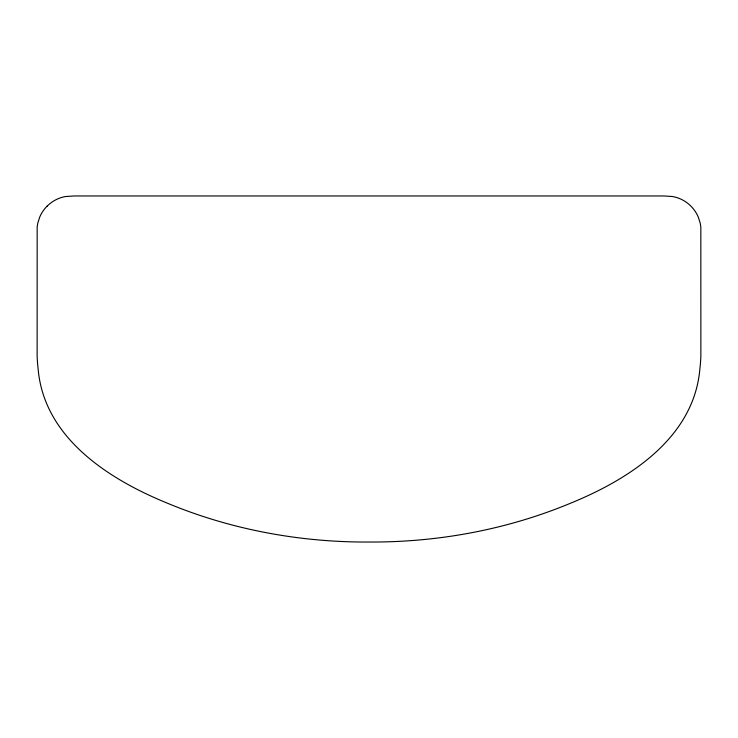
<?xml version="1.0" encoding="UTF-8"?>
<svg xmlns="http://www.w3.org/2000/svg" width="738" height="738" viewBox="0 0 738 738"><rect width="100%" height="100%" fill="white"/><g stroke="black" fill="none" stroke-linecap="round" stroke-linejoin="round"><path stroke-width="1.11" d="M47.112 206.114A34.243 34.243 0 0 0 39.714 217.092L37.915 222.728A37.232 37.232 0 0 0 37.168 227.101L37.131 355.919A155.672 155.672 0 0 0 38.155 369.203C44.179 437.994 108.707 479.146 166.825 502.956C230.634 529.626 299.923 542.402 369 542.033C438.077 542.402 507.366 529.626 571.175 502.956C629.293 479.146 693.812 437.994 699.845 369.203A155.672 155.672 0 0 0 700.869 355.919L700.832 227.101A37.232 37.232 0 0 0 700.085 222.728L698.277 217.101A34.243 34.243 0 0 0 691.912 207.184A34.068 34.068 0 0 0 672.429 196.52L664.006 195.967L73.994 195.967L65.571 196.529A34.068 34.068 0 0 0 47.158 206.16"/></g></svg>
